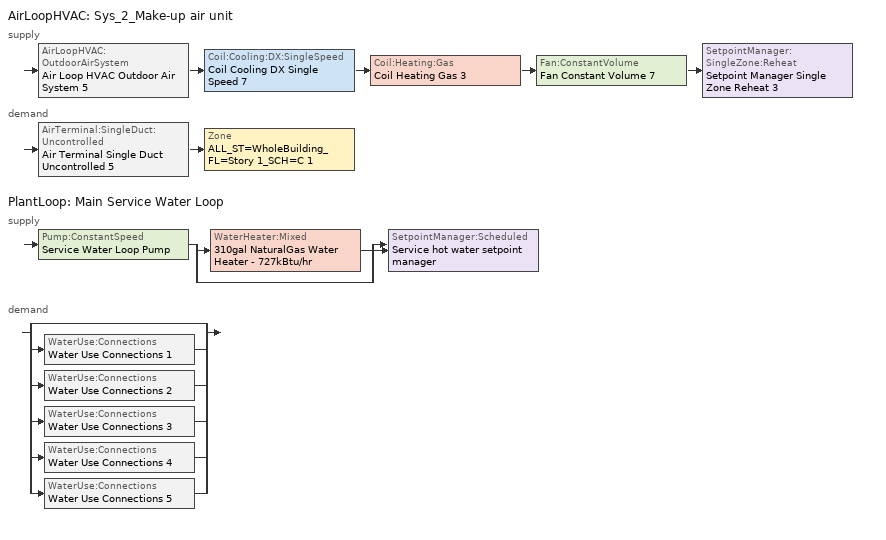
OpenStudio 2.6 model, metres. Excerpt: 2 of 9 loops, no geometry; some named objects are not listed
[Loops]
AirLoopHVAC 'Sys_2_Make-up air unit'
 supply: AirLoopHVAC:OutdoorAirSystem 'Air Loop HVAC Outdoor Air System 5' > Coil:Cooling:DX:SingleSpeed 'Coil Cooling DX Single Speed 7' > Coil:Heating:Gas 'Coil Heating Gas 3' > Fan:ConstantVolume 'Fan Constant Volume 7' > SetpointManager:SingleZone:Reheat 'Setpoint Manager Single Zone Reheat 3'
 demand: AirTerminal:SingleDuct:Uncontrolled 'Air Terminal Single Duct Uncontrolled 5' > Zone 'ALL_ST=WholeBuilding_FL=Story 1_SCH=C 1'
PlantLoop 'Main Service Water Loop'
 supply: Pump:ConstantSpeed 'Service Water Loop Pump' > split
  | WaterHeater:Mixed '310gal NaturalGas Water Heater - 727kBtu/hr'
  | bypass
  join > SetpointManager:Scheduled 'Service hot water setpoint manager'
 demand: split
  | bypass
  | WaterUse:Connections 'Water Use Connections 1'
  | WaterUse:Connections 'Water Use Connections 2'
  | WaterUse:Connections 'Water Use Connections 3'
  | WaterUse:Connections 'Water Use Connections 4'
  | WaterUse:Connections 'Water Use Connections 5'
[Sizing:Zone]
ALL_ST=WholeBuilding_FL=Story 1_SCH=C 1: Zone Cooling Design Supply Air Temperature Input Method=SupplyAirTemperature; Zone Cooling Design Supply Air Temperature {C}=13; Zone Cooling Design Supply Air Temperature Difference {deltaC}=11.11; Zone Heating Design Supply Air Temperature Input Method=SupplyAirTemperature; Zone Heating Design Supply Air Temperature {C}=43; Zone Heating Design Supply Air Temperature Difference {deltaC}=11.11; Zone Cooling Design Supply Air Humidity Ratio {kg-H2O/kg-air}=0.0085; Zone Heating Design Supply Air Humidity Ratio {kg-H2O/kg-air}=0.008; Zone Heating Sizing Factor=1.3; Zone Cooling Sizing Factor=1.1; Cooling Design Air Flow Method=DesignDay; Heating Design Air Flow Method=DesignDay; Account for Dedicated Outdoor Air System=No; Dedicated Outdoor Air System Control Strategy=NeutralSupplyAir; Dedicated Outdoor Air Low Setpoint Temperature for Design {C}=autosize; Dedicated Outdoor Air High Setpoint Temperature for Design {C}=autosize
[Zone equipment]
ALL_ST=WholeBuilding_FL=Story 1_SCH=C 1: Zone HVAC Four Pipe Fan Coil 1, Air Terminal Single Duct Uncontrolled 5
[PlantLoop]
Main Service Water Loop: Glycol Concentration=0; Maximum Loop Temperature {C}=60; Minimum Loop Temperature {C}=10; Plant Loop Volume {m3}=Autocalculate; Load Distribution Scheme=Optimal
[Sizing:Plant]
Main Service Water Loop: Loop Type=Heating; Design Loop Exit Temperature {C}=60; Loop Design Temperature Difference {deltaC}=5; Sizing Option=NonCoincident; Zone Timesteps in Averaging Window=1; Coincident Sizing Factor Mode=None
[AirLoopHVAC]
Sys_2_Make-up air unit: Availability Schedule=Always On Discrete; Design Supply Air Flow Rate {m3/s}=AutoSize
[Sizing:System]
Sys_2_Make-up air unit: Type of Load to Size On=Sensible; Design Outdoor Air Flow Rate {m3/s}=Autosize; Minimum System Air Flow Ratio=1; Preheat Design Temperature {C}=7; Preheat Design Humidity Ratio {kg-H2O/kg-Air}=0.008; Precool Design Temperature {C}=13; Precool Design Humidity Ratio {kg-H2O/kg-Air}=0.008; Central Cooling Design Supply Air Temperature {C}=13; Central Heating Design Supply Air Temperature {C}=13.1; Sizing Option=NonCoincident; 100% Outdoor Air in Cooling=No; 100% Outdoor Air in Heating=No; Central Cooling Design Supply Air Humidity Ratio {kg-H2O/kg-Air}=0.0085; Central Heating Design Supply Air Humidity Ratio {kg-H2O/kg-Air}=0.008; Cooling Design Air Flow Method=DesignDay; Cooling Design Air Flow Rate {m3/s}=0; Heating Design Air Flow Method=DesignDay; Heating Design Air Flow Rate {m3/s}=0; System Outdoor Air Method=ZoneSum; Zone Maximum Outdoor Air Fraction=1; Cooling Supply Air Flow Rate Per Floor Area {m3/s-m2}=0.00996765; Cooling Fraction of Autosized Cooling Supply Air Flow Rate=1; Cooling Supply Air Flow Rate Per Unit Cooling Capacity {m3/s-W}=3.94755e-05; Heating Supply Air Flow Rate Per Floor Area {m3/s-m2}=0.00996765; Heating Fraction of Autosized Heating Supply Air Flow Rate=1; Heating Fraction of Autosized Cooling Supply Air Flow Rate=1; Heating Supply Air Flow Rate Per Unit Heating Capacity {m3/s-W}=3.15882e-05; Cooling Design Capacity Method=CoolingDesignCapacity; Cooling Design Capacity {W}=autosize; Cooling Design Capacity Per Floor Area {W/m2}=234.7; Fraction of Autosized Cooling Design Capacity=1; Heating Design Capacity Method=HeatingDesignCapacity; Heating Design Capacity {W}=autosize; Heating Design Capacity Per Floor Area {W/m2}=157; Fraction of Autosized Heating Design Capacity=1; Central Cooling Capacity Control Method=OnOff
[Fan:ConstantVolume]
Fan Constant Volume 7: Availability Schedule=Always On Discrete; Maximum Flow Rate {m3/s}=AutoSize
[Coil:Cooling:DX:SingleSpeed]
Coil Cooling DX Single Speed 7: Availability Schedule=tpfc_clg_availability; Rated Total Cooling Capacity {W}=autosize; Rated Sensible Heat Ratio=autosize; Rated COP {W/W}=3; Rated Air Flow Rate {m3/s}=autosize; Rated Evaporator Fan Power Per Volume Flow Rate {W/(m3/s)}=773.3; Total Cooling Capacity Function of Temperature Curve=Curve Biquadratic 17; Total Cooling Capacity Function of Flow Fraction Curve=Curve Quadratic 17; Energy Input Ratio Function of Temperature Curve=Curve Biquadratic 18; Energy Input Ratio Function of Flow Fraction Curve=Curve Quadratic 18; Part Load Fraction Correlation Curve=Curve Cubic 5; Condenser Type=AirCooled; Evaporative Condenser Effectiveness=0; Evaporative Condenser Air Flow Rate {m3/s}=Autosize; Evaporative Condenser Pump Rated Power Consumption {W}=Autosize; Crankcase Heater Capacity {W}=0; Maximum Outdoor Dry-Bulb Temperature for Crankcase Heater Operation {C}=0; Basin Heater Capacity {W/K}=0; Basin Heater Setpoint Temperature {C}=10
[Controller:OutdoorAir]
Controller Outdoor Air 5: Minimum Outdoor Air Flow Rate {m3/s}=autosize; Maximum Outdoor Air Flow Rate {m3/s}=Autosize; Economizer Control Type=NoEconomizer; Economizer Control Action Type=ModulateFlow; Economizer Maximum Limit Dry-Bulb Temperature {C}=28; Economizer Maximum Limit Enthalpy {J/kg}=64000; Economizer Minimum Limit Dry-Bulb Temperature {C}=-100; Lockout Type=NoLockout; Minimum Limit Type=FixedMinimum; Controller Mechanical Ventilation=Controller Mechanical Ventilation 5; High Humidity Control=No; Heat Recovery Bypass Control Type=BypassWhenWithinEconomizerLimits
[Controller:MechanicalVentilation]
Controller Mechanical Ventilation 5: Availability Schedule=Always On Discrete; System Outdoor Air Method=ZoneSum
[AirLoopHVAC:OutdoorAirSystem]
Air Loop HVAC Outdoor Air System 5: Controller=Controller Outdoor Air 5
[SetpointManager:Scheduled]
Service hot water setpoint manager: Control Variable=Temperature; Schedule=Service Water Loop Temp - 140F
[AirTerminal:SingleDuct:Uncontrolled]
Air Terminal Single Duct Uncontrolled 5: Availability Schedule=Always On Discrete; Maximum Air Flow Rate {m3/s}=AutoSize
[Coil:Heating:Gas]
Coil Heating Gas 3: Availability Schedule=Always On Discrete; Gas Burner Efficiency=0.8; Nominal Capacity {W}=AutoSize; Parasitic Electric Load {W}=0; Parasitic Gas Load {W}=0
[SetpointManager:SingleZone:Reheat]
Setpoint Manager Single Zone Reheat 3: Minimum Supply Air Temperature {C}=13.1; Maximum Supply Air Temperature {C}=13; Control Zone=ALL_ST=WholeBuilding_FL=Story 1_SCH=C 1
[Pump:ConstantSpeed]
Service Water Loop Pump: Rated Flow Rate {m3/s}=autosize; Rated Pump Head {Pa}=1; Rated Power Consumption {W}=autosize; Motor Efficiency=0.9; Fraction of Motor Inefficiencies to Fluid Stream=0; Pump Control Type=Intermittent; Design Power Sizing Method=PowerPerFlowPerPressure; Design Electric Power per Unit Flow Rate {W/(m3/s)}=348701.1; Design Shaft Power per Unit Flow Rate per Unit Head {W-s/m3-Pa}=1.28205
[WaterHeater:Mixed]
310gal NaturalGas Water Heater - 727kBtu/hr: Tank Volume {m3}=1.17224; Setpoint Temperature Schedule=Service Water Loop Temp - 140F; Deadband Temperature Difference {deltaC}=2; Maximum Temperature Limit {C}=82.2222; Heater Control Type=Cycle; Heater Maximum Capacity {W}=212973; Heater Fuel Type=NaturalGas; Heater Thermal Efficiency=0.8; Off Cycle Parasitic Fuel Consumption Rate {W}=20; Off Cycle Parasitic Fuel Type=NaturalGas; Off Cycle Parasitic Heat Fraction to Tank=0.8; On Cycle Parasitic Fuel Type=NaturalGas; Ambient Temperature Indicator=Schedule; Ambient Temperature Schedule=Water Heater Ambient Temp Schedule - 70F; Off Cycle Loss Coefficient to Ambient Temperature {W/K}=6; On Cycle Loss Coefficient to Ambient Temperature {W/K}=6; Use Side Effectiveness=1; Source Side Effectiveness=1; Use Side Design Flow Rate {m3/s}=autosize; Source Side Design Flow Rate {m3/s}=autosize; Indirect Water Heating Recovery Time {hr}=1.5; Source Side Flow Control Mode=IndirectHeatPrimarySetpoint
[WaterUse:Connections]
Name | Water Use Equipment Name 1
Water Use Connections 1 | Wholebuilding-motel Service Water Use 4.26gal/min
Water Use Connections 2 | Wholebuilding-motion picture theatre Service Water Use 0.6gal/min
Water Use Connections 3 | Wholebuilding-multi-unit residential Service Water Use 1.33gal/min
Water Use Connections 4 | Wholebuilding-museum Service Water Use 0.48gal/min
Water Use Connections 5 | Wholebuilding-office Service Water Use 0.58gal/min
[WaterUse:Equipment:Definition]
Name | Peak Flow Rate {m3/s} | Target Temperature Schedule | Sensible Fraction Schedule | Latent Fraction Schedule
Wholebuilding-motel Service Water Use Def 4.26gal/min | 0.000268753 | Schedule Ruleset 5 | Schedule Ruleset 3 | Schedule Ruleset 4
Wholebuilding-motion picture theatre Service Water Use Def 0.6gal/min | 3.7796e-05 | Schedule Ruleset 8 | Schedule Ruleset 6 | Schedule Ruleset 7
Wholebuilding-multi-unit residential Service Water Use Def 1.33gal/min | 8.39958e-05 | Schedule Ruleset 11 | Schedule Ruleset 9 | Schedule Ruleset 10
Wholebuilding-museum Service Water Use Def 0.48gal/min | 3.0241e-05 | Schedule Ruleset 14 | Schedule Ruleset 12 | Schedule Ruleset 13
Wholebuilding-office Service Water Use Def 0.58gal/min | 3.62893e-05 | Schedule Ruleset 17 | Schedule Ruleset 15 | Schedule Ruleset 16
[WaterUse:Equipment]
Name | Water Use Equipment Definition | Space | Flow Rate Fraction Schedule
Wholebuilding-motel Service Water Use 4.26gal/min | Wholebuilding-motel Service Water Use Def 4.26gal/min | WholeBuilding-Motel | NECB-F-Service Water Heating
Wholebuilding-motion picture theatre Service Water Use 0.6gal/min | Wholebuilding-motion picture theatre Service Water Use Def 0.6gal/min | WholeBuilding-Motion picture theatre | NECB-C-Service Water Heating
Wholebuilding-multi-unit residential Service Water Use 1.33gal/min | Wholebuilding-multi-unit residential Service Water Use Def 1.33gal/min | WholeBuilding-Multi-unit residential | NECB-G-Service Water Heating
Wholebuilding-museum Service Water Use 0.48gal/min | Wholebuilding-museum Service Water Use Def 0.48gal/min | WholeBuilding-Museum | NECB-C-Service Water Heating
Wholebuilding-office Service Water Use 0.58gal/min | Wholebuilding-office Service Water Use Def 0.58gal/min | WholeBuilding-Office | NECB-A-Service Water Heating
[Schedule:Ruleset]
Name | Default Day Schedule
tpfc_clg_availability | Schedule Day 5
Service Water Loop Temp - 140F | Service Water Loop Temp - 140F Default
Water Heater Ambient Temp Schedule - 70F | Water Heater Ambient Temp Schedule - 70F Default
Schedule Ruleset 3 | Schedule Day 10
Schedule Ruleset 4 | Schedule Day 11
Schedule Ruleset 5 | Schedule Day 12
NECB-F-Service Water Heating | NECB-F-Service Water Heating Default
Schedule Ruleset 6 | Schedule Day 13
Schedule Ruleset 7 | Schedule Day 14
Schedule Ruleset 8 | Schedule Day 15
NECB-C-Service Water Heating | NECB-C-Service Water Heating Default
Schedule Ruleset 9 | Schedule Day 16
Schedule Ruleset 10 | Schedule Day 17
Schedule Ruleset 11 | Schedule Day 18
NECB-G-Service Water Heating | NECB-G-Service Water Heating Default
Schedule Ruleset 12 | Schedule Day 19
Schedule Ruleset 13 | Schedule Day 20
Schedule Ruleset 14 | Schedule Day 21
Schedule Ruleset 15 | Schedule Day 22
Schedule Ruleset 16 | Schedule Day 23
Schedule Ruleset 17 | Schedule Day 24
NECB-A-Service Water Heating | NECB-A-Service Water Heating Default
[Schedule:Day]
Schedule Day 5; tpfc_clg_availability_sch_rule_day; tpfc_clg_availability_sch_rule_day 2: 24, 0, 0
tpfc_clg_availability_sch_rule_day 1: 24, 0, 1
Service Water Loop Temp - 140F Default; Schedule Day 12; Schedule Day 15; Schedule Day 18; Schedule Day 21; Schedule Day 24: 24, 0, 60
Water Heater Ambient Temp Schedule - 70F Default: 24, 0, 21.1111
Schedule Day 10; Schedule Day 13; Schedule Day 16; Schedule Day 19; Schedule Day 22: 24, 0, 0.2
Schedule Day 11; Schedule Day 14; Schedule Day 17; Schedule Day 20; Schedule Day 23; NECB-A-Service Water Heating Sat Day; NECB-A-Service Water Heating Sun|Hol Day: 24, 0, 0.05
NECB-F-Service Water Heating Default; NECB-F-Service Water Heating Default|Wkdy Day: 1, 0, 0.5, 2, 0, 0.3, 3, 0, 0.2, 5, 0, 0.1, 6, 0, 0.2, 7, 0, 0.4, 8, 0, 0.6, 9, 0, 0.9, 10, 0, 0.7, 12, 0, 0.5, 13, 0, 0.4, 14, 0, 0.5, 15, 0, 0.4, 19, 0, 0.3, 20, 0, 0.5, 24, 0, 0.7
NECB-F-Service Water Heating Sat Day: 1, 0, 0.5, 2, 0, 0.3, 3, 0, 0.2, 5, 0, 0.1, 6, 0, 0.2, 7, 0, 0.4, 8, 0, 0.5, 9, 0, 0.8, 10, 0, 0.6, 15, 0, 0.5, 16, 0, 0.4, 19, 0, 0.3, 20, 0, 0.5, 24, 0, 0.7
NECB-F-Service Water Heating Sun|Hol Day: 1, 0, 0.5, 2, 0, 0.3, 3, 0, 0.2, 5, 0, 0.1, 6, 0, 0.2, 8, 0, 0.4, 9, 0, 0.6, 10, 0, 0.9, 11, 0, 0.7, 14, 0, 0.5, 15, 0, 0.4, 19, 0, 0.3, 20, 0, 0.4, 24, 0, 0.6
NECB-C-Service Water Heating Default; NECB-C-Service Water Heating Default|Wkdy Day: 8, 0, 0.05, 9, 0, 0.1, 10, 0, 0.2, 11, 0, 0.3, 12, 0, 0.4, 16, 0, 0.8, 17, 0, 0.6, 18, 0, 0.4, 19, 0, 0.3, 21, 0, 0.2, 24, 0, 0.05
NECB-C-Service Water Heating Sat Day: 8, 0, 0.05, 9, 0, 0.1, 10, 0, 0.2, 11, 0, 0.3, 12, 0, 0.5, 16, 0, 0.9, 17, 0, 0.7, 18, 0, 0.5, 19, 0, 0.3, 21, 0, 0.2, 24, 0, 0.05
NECB-C-Service Water Heating Sun|Hol Day: 10, 0, 0.05, 11, 0, 0.1, 12, 0, 0.2, 13, 0, 0.4, 15, 0, 0.8, 16, 0, 0.6, 17, 0, 0.4, 18, 0, 0.3, 19, 0, 0.2, 24, 0, 0.05
NECB-G-Service Water Heating Default; NECB-G-Service Water Heating Default|Wkdy Day: 1, 0, 0.1, 6, 0, 0.05, 7, 0, 0.2, 8, 0, 0.8, 9, 0, 0.7, 10, 0, 0.5, 11, 0, 0.4, 14, 0, 0.2, 15, 0, 0.3, 17, 0, 0.5, 19, 0, 0.7, 21, 0, 0.4, 23, 0, 0.2, 24, 0, 0.1
NECB-G-Service Water Heating Sat Day: 1, 0, 0.1, 7, 0, 0.05, 8, 0, 0.2, 11, 0, 0.5, 15, 0, 0.3, 16, 0, 0.7, 17, 0, 0.9, 19, 0, 0.7, 20, 0, 0.6, 21, 0, 0.5, 22, 0, 0.4, 23, 0, 0.3, 24, 0, 0.2
NECB-G-Service Water Heating Sun|Hol Day: 1, 0, 0.1, 8, 0, 0.05, 9, 0, 0.2, 11, 0, 0.3, 13, 0, 0.2, 14, 0, 0.3, 15, 0, 0.4, 16, 0, 0.5, 17, 0, 0.6, 18, 0, 0.7, 19, 0, 0.4, 20, 0, 0.3, 24, 0, 0.2
NECB-A-Service Water Heating Default; NECB-A-Service Water Heating Default|Wkdy Day: 7, 0, 0.05, 8, 0, 0.1, 10, 0, 0.5, 16, 0, 0.9, 17, 0, 0.7, 18, 0, 0.5, 19, 0, 0.3, 22, 0, 0.2, 24, 0, 0.05
[Schedule:Rule] Date Specification Type=DateRange; Start Day=1
Name | Schedule Ruleset | Rule Order | Day Schedule | Apply Sunday | Apply Monday | Apply Tuesday | Apply Wednesday | Apply Thursday | Apply Friday | Apply Saturday | Start Month | End Month | End Day
tpfc_clg_availability_sch_rule | tpfc_clg_availability | 2 | tpfc_clg_availability_sch_rule_day | Yes | Yes | Yes | Yes | Yes | Yes | Yes | 1 | 6 | 30
tpfc_clg_availability_sch_rule 1 | tpfc_clg_availability | 1 | tpfc_clg_availability_sch_rule_day 1 | Yes | Yes | Yes | Yes | Yes | Yes | Yes | 7 | 10 | 31
tpfc_clg_availability_sch_rule 2 | tpfc_clg_availability | 0 | tpfc_clg_availability_sch_rule_day 2 | Yes | Yes | Yes | Yes | Yes | Yes | Yes | 11 | 12 | 31
Schedule Rule 62 | NECB-F-Service Water Heating | 2 | NECB-F-Service Water Heating Default|Wkdy Day |  | Yes | Yes | Yes | Yes | Yes |  | 1 | 12 | 31
Schedule Rule 63 | NECB-F-Service Water Heating | 1 | NECB-F-Service Water Heating Sat Day |  |  |  |  |  |  | Yes | 1 | 12 | 31
Schedule Rule 64 | NECB-F-Service Water Heating | 0 | NECB-F-Service Water Heating Sun|Hol Day | Yes |  |  |  |  |  |  | 1 | 12 | 31
Schedule Rule 65 | NECB-C-Service Water Heating | 2 | NECB-C-Service Water Heating Default|Wkdy Day |  | Yes | Yes | Yes | Yes | Yes |  | 1 | 12 | 31
Schedule Rule 66 | NECB-C-Service Water Heating | 1 | NECB-C-Service Water Heating Sat Day |  |  |  |  |  |  | Yes | 1 | 12 | 31
Schedule Rule 67 | NECB-C-Service Water Heating | 0 | NECB-C-Service Water Heating Sun|Hol Day | Yes |  |  |  |  |  |  | 1 | 12 | 31
Schedule Rule 68 | NECB-G-Service Water Heating | 2 | NECB-G-Service Water Heating Default|Wkdy Day |  | Yes | Yes | Yes | Yes | Yes |  | 1 | 12 | 31
Schedule Rule 69 | NECB-G-Service Water Heating | 1 | NECB-G-Service Water Heating Sat Day |  |  |  |  |  |  | Yes | 1 | 12 | 31
Schedule Rule 70 | NECB-G-Service Water Heating | 0 | NECB-G-Service Water Heating Sun|Hol Day | Yes |  |  |  |  |  |  | 1 | 12 | 31
Schedule Rule 71 | NECB-A-Service Water Heating | 2 | NECB-A-Service Water Heating Default|Wkdy Day |  | Yes | Yes | Yes | Yes | Yes |  | 1 | 12 | 31
Schedule Rule 72 | NECB-A-Service Water Heating | 1 | NECB-A-Service Water Heating Sat Day |  |  |  |  |  |  | Yes | 1 | 12 | 31
Schedule Rule 73 | NECB-A-Service Water Heating | 0 | NECB-A-Service Water Heating Sun|Hol Day | Yes |  |  |  |  |  |  | 1 | 12 | 31
[Schedule:Constant]
Always On Discrete: Value=1
[Curve:Biquadratic] Minimum Value of x=13; Maximum Value of x=24; Minimum Value of y=24; Maximum Value of y=46
Name | Coefficient1 Constant | Coefficient2 x | Coefficient3 x**2 | Coefficient4 y | Coefficient5 y**2 | Coefficient6 x*y
Curve Biquadratic 17 | 0.867905 | 0.0142459 | 0.000554364 | -0.00755748 | 3.3048e-05 | -0.000191808
Curve Biquadratic 18 | 0.116936 | 0.0284933 | -0.000411156 | 0.0214108 | 0.000161028 | -0.000679104
[Curve:Quadratic] Coefficient1 Constant=1; Coefficient2 x=0; Coefficient3 x**2=0; Minimum Value of x=0; Maximum Value of x=1
Curve Quadratic 17; Curve Quadratic 18
[Curve:Cubic]
Curve Cubic 5: Coefficient1 Constant=0.0277; Coefficient2 x=4.9151; Coefficient3 x**2=-8.184; Coefficient4 x**3=4.2702; Minimum Value of x=0.7; Maximum Value of x=1
